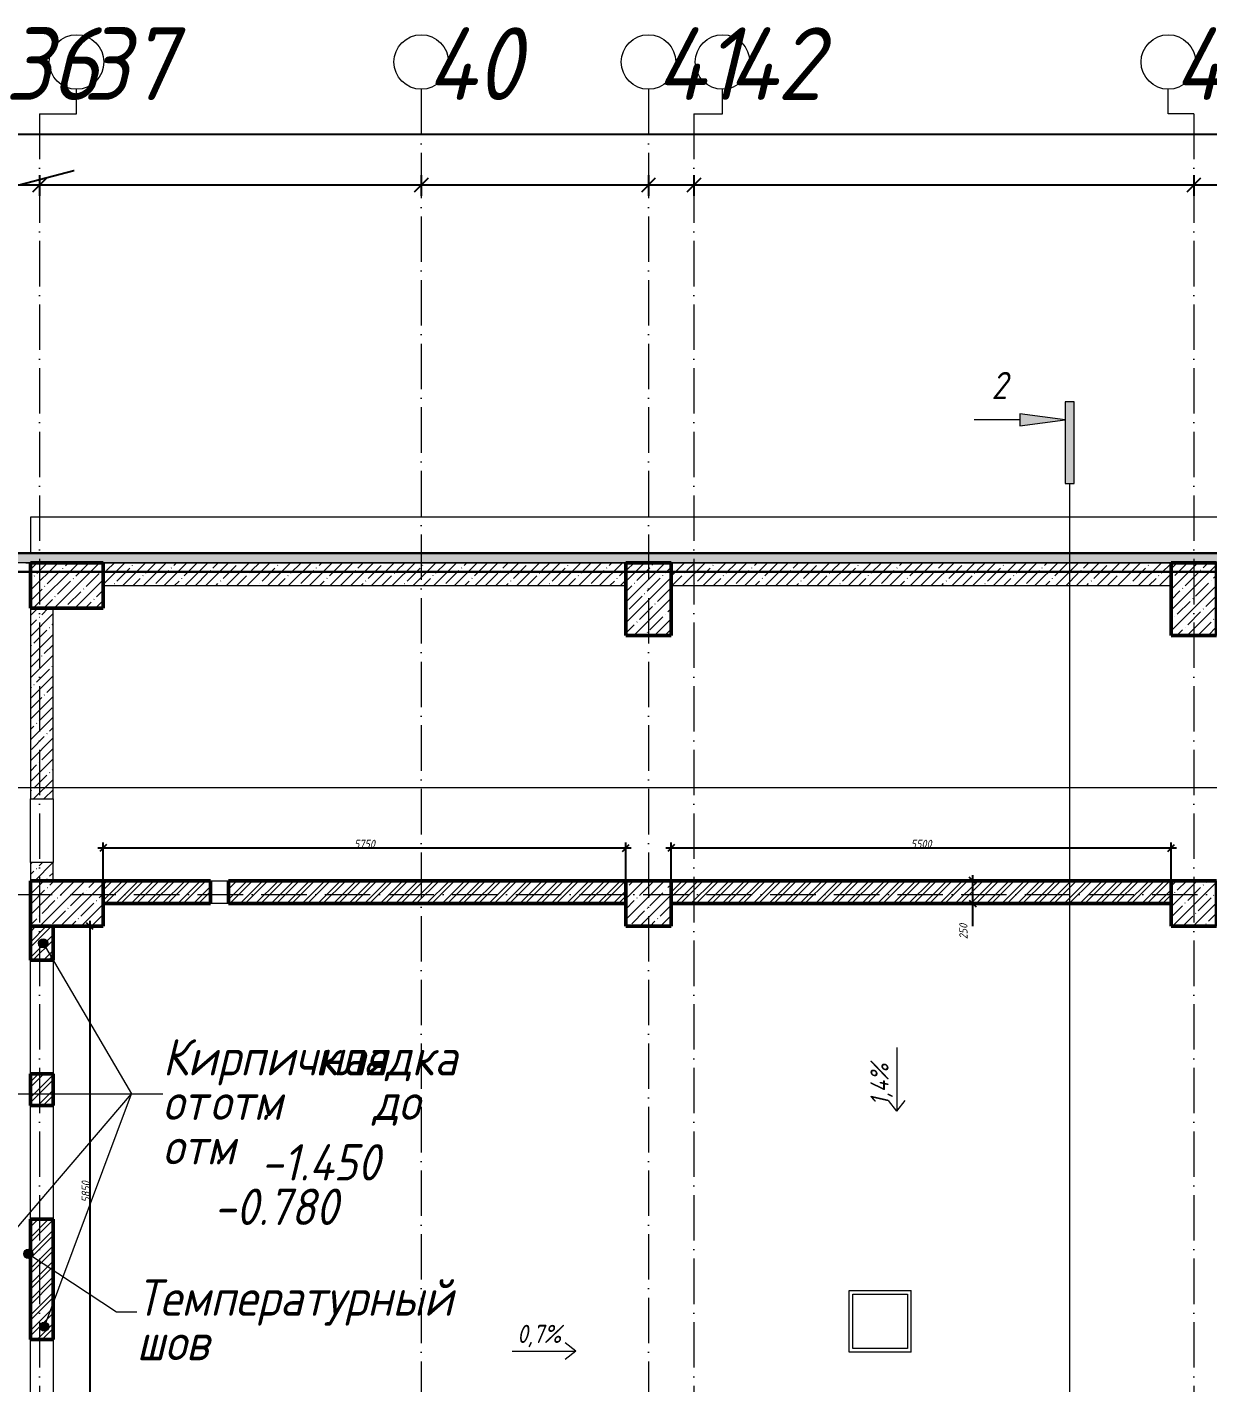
# Model space of a CAD drawing. Header units: millimetres. Extents: x -401725 to 250493, y 305116 to 802890.
# Drawn here: x -300588 to -287596, y 535670 to 550593 of the extents above; entities that cross this region are included whole.
import ezdxf

# ---------------------------------------------------------------- set-up
doc = ezdxf.new("R2010")
doc.units = ezdxf.units.MM
doc.linetypes.add('50_200_ШТРИХ_1Т_ш5_п1_п1_', pattern=[700, 500, -100, 0, -100])
for name, color, linetype, lineweight in [('A-____-____-DIMS', 7, 'Continuous', 9), ('A-FLOR-____-OTLN', 7, 'Continuous', 9), ('A-WALL-____-MCUT', 7, 'Continuous', 13), ('A-WALL-____-MCUT-1', 7, 'Continuous', 9), ('A-WALL-____-MCUT-2', 7, 'Continuous', 50), ('A-WALL-____-MCUT-3', 7, 'Continuous', 9), ('A-WALL-____-OTLN', 7, 'Continuous', 9), ('A-WALL-____-PATT-1', 7, 'Continuous', 9), ('A-WALL-FNSH-MCUT-1', 7, 'Continuous', 9), ('G-____-____-DIMS', 7, 'Continuous', 9), ('G-____-____-SYMB', 7, 'Continuous', 9), ('G-____-____-TEXT', 7, 'Continuous', 9), ('S-COLS-____-MCUT', 7, 'Continuous', 50), ('S-COLS-____-OTLN', 7, 'Continuous', 9), ('S-GRID-____-IDEN', 7, 'Continuous', 9), ('S-GRID-____-OTLN', 7, 'Continuous', 9), ('S-GRID-____-OTLN-1', 7, '50_200_ШТРИХ_1Т_ш5_п1_п1_', 9), ('Текстовые примечания', 7, 'Continuous', 9)]:
    doc.layers.add(name, color=color, linetype=linetype, lineweight=lineweight)
for name, color, linetype, lineweight, true_color in [('A-WALL-____-OTLN-1', 7, 'Continuous', 9, 0x800000), ('A-WALL-____-PATT-2', 7, 'Continuous', 9, 0x787878), ('G-____-____-SYMB-1', 9, 'Continuous', 9, 0x808080)]:
    doc.layers.add(name, color=color, linetype=linetype, lineweight=lineweight, true_color=true_color)
doc.styles.add('ISOCPEUR_I', font='isocpeui.ttf', dxfattribs={"width": 0.9, "height": 2.5})
doc.styles.add('ISOCPEUR_I_1', font='isocpeui.ttf', dxfattribs={"width": 0.85, "height": 2.5})
doc.styles.add('ISOCPEUR_I_3', font='isocpeui.ttf', dxfattribs={"width": 0.85, "height": 2.2})
doc.styles.add('ISOCPEUR_I_7', font='isocpeui.ttf', dxfattribs={"width": 0.9, "height": 90})
doc.styles.add('ISOCPEUR_I_9', font='isocpeui.ttf', dxfattribs={"width": 0.9, "height": 250})
doc.dimstyles.new('ISO-1_8_0_9К_СРЕДНИЙ_Кладочные', dxfattribs={"dimscale": 304.8, "dimtxt": 89.638306, "dimasz": 0.246063, "dimexe": 0.19685, "dimexo": 0, "dimgap": 0, "dimtad": 1, "dimdec": 3, "dimrnd": 0.001, "dimdsep": 46, "dimtxsty": 'ISOCPEUR_I_7', "dimblk1": 'OBLIQUE', "dimblk2": 'OBLIQUE', "dimsah": 1, "dimcen": 0.09, "dimdle": 0.19685, "dimazin": 0, "dimtfac": 1, "dimtdec": 4, "dimtix": 1, "dimtmove": 2, "dimatfit": 3, "dimfxl": 1, "dimtvp": 1, "dimtolj": 1, "dimtzin": 0, "dimarcsym": 2})
doc.dimstyles.new('ISO-1_8_0_9К_СРЕДНИЙ_Кладочные_1', dxfattribs={"dimscale": 304.8, "dimtxt": 89.638306, "dimasz": 0.246063, "dimexe": 0.19685, "dimexo": 0, "dimgap": 0, "dimtad": 1, "dimdec": 3, "dimrnd": 0.001, "dimdsep": 46, "dimtxsty": 'ISOCPEUR_I_7', "dimblk1": 'OBLIQUE', "dimblk2": 'OBLIQUE', "dimsah": 1, "dimcen": 0.09, "dimdle": 0.19685, "dimazin": 0, "dimtfac": 1, "dimtdec": 4, "dimtix": 1, "dimtmove": 0, "dimatfit": 3, "dimfxl": 1, "dimtvp": 1, "dimtolj": 1, "dimtzin": 0, "dimarcsym": 2})
doc.dimstyles.new('ISO-2_5_0_9К_БОЛЬШОЙ_ОСИ', dxfattribs={"dimscale": 304.8, "dimtxt": 248.995294, "dimasz": 0.492126, "dimexe": 0.393701, "dimexo": 0, "dimgap": 0, "dimtad": 1, "dimdec": 0, "dimzin": 0, "dimdsep": 46, "dimtxsty": 'ISOCPEUR_I', "dimblk1": 'OBLIQUE', "dimblk2": 'OBLIQUE', "dimsah": 1, "dimcen": 0.09, "dimdle": 0.393701, "dimazin": 0, "dimtfac": 1, "dimtdec": 4, "dimtix": 1, "dimtmove": 0, "dimatfit": 3, "dimfxl": 1, "dimtvp": 1, "dimtolj": 1, "dimtzin": 0, "dimarcsym": 2})
doc.dimstyles.new('ISO-2_5_0_9К_БОЛЬШОЙ_ОСИ_1', dxfattribs={"dimscale": 304.8, "dimtxt": 248.995294, "dimasz": 0.492126, "dimexe": 0.393701, "dimexo": 0, "dimgap": 0, "dimtad": 1, "dimdec": 0, "dimzin": 0, "dimdsep": 46, "dimtxsty": 'ISOCPEUR_I', "dimblk1": 'OBLIQUE', "dimblk2": 'OBLIQUE', "dimsah": 1, "dimcen": 0.09, "dimdle": 0.393701, "dimazin": 0, "dimtfac": 1, "dimtdec": 4, "dimtix": 1, "dimtmove": 1, "dimatfit": 3, "dimfxl": 1, "dimtvp": 1, "dimtolj": 1, "dimtzin": 0, "dimarcsym": 2})
doc.dimstyles.new('ISO-2_5_0_9К_БОЛЬШОЙ_ОСИ_2', dxfattribs={"dimscale": 304.8, "dimtxt": 248.995294, "dimasz": 0.492126, "dimexe": 0.393701, "dimexo": 0, "dimgap": 0, "dimtad": 1, "dimdec": 0, "dimzin": 0, "dimdsep": 46, "dimtxsty": 'ISOCPEUR_I_9', "dimblk1": 'OBLIQUE', "dimblk2": 'OBLIQUE', "dimsah": 1, "dimcen": 0.09, "dimdle": 0.393701, "dimazin": 0, "dimtfac": 1, "dimtdec": 4, "dimtix": 1, "dimtmove": 2, "dimatfit": 3, "dimfxl": 1, "dimtvp": 1, "dimtolj": 1, "dimtzin": 0, "dimarcsym": 2})
pattern_1 = [(45, (-350751.34, 459015.94), (-114.04925, 114.04925), []), (45, (-350637.3, 459015.94), (-114.04925, 114.04925), [201.612, -40.322, 3.353, -36.97])]
pattern_2 = [(45, (-350751.34, 459015.94), (-85.53659, 85.53659), []), (45, (-350694.32, 459015.94), (-85.53659, 85.53659), [])]

# ---------------------------------------------------------------- blocks, each defined once
blk = doc.blocks.new('BSC_Колонна _Прямоугольная - 500х800-V3-АР1_Кладочный план подвала в осях 1-64_Ю-ЯЯ')
at = {"layer": 'S-COLS-____-OTLN'}
h = blk.add_hatch(dxfattribs=at)
h.set_pattern_fill('FP_7', color=256, style=0, pattern_type=2)
h.set_pattern_definition([(315, (-85431.04, 50600), (114.04925, 114.04925), []), (315, (-85431.04, 50485.95), (114.04925, 114.04925), [201.613, -40.323, 3.353, -36.97])])
h.paths.add_polyline_path([(-250, 400), (-250, -400), (250, -400), (250, 400)], flags=0)
at = {"layer": 'S-COLS-____-MCUT'}
for p, q in [((250, 400), (-250, 400)), ((-250, 400), (-250, -400)), ((250, -400), (250, 400)), ((-250, -400), (250, -400))]:
    blk.add_line(p, q, dxfattribs=at)
blk = doc.blocks.new('BSC_Колонна _Прямоугольная - 500х800-V81-АР1_Кладочный план подвала в осях 1-64_Ю-ЯЯ')
at = {"layer": 'S-COLS-____-OTLN'}
h = blk.add_hatch(dxfattribs=at)
h.set_pattern_fill('FP_96', color=256, style=0, pattern_type=2)
h.set_pattern_definition([(315, (-81931.04, 50600), (114.04925, 114.04925), []), (315, (-81931.04, 50485.95), (114.04925, 114.04925), [201.613, -40.323, 3.353, -36.97])])
h.paths.add_polyline_path([(-250, 400), (-250, -400), (250, -400), (250, 400)], flags=0)
at = {"layer": 'S-COLS-____-MCUT'}
for p, q in [((250, 400), (-250, 400)), ((-250, 400), (-250, -400)), ((250, -400), (250, 400)), ((-250, -400), (250, -400))]:
    blk.add_line(p, q, dxfattribs=at)
blk = doc.blocks.new('BSC_Колонна _Прямоугольная - 500х800-25984400-АР1_Кладочный план подвала в осях 1-64_Ю-ЯЯ')
at = {"layer": 'S-COLS-____-OTLN'}
h = blk.add_hatch(dxfattribs=at)
h.set_pattern_fill('FP_101', color=256, style=0, pattern_type=2)
h.set_pattern_definition([(225, (57000, 85281.04), (114.04925, -114.04925), []), (225, (56885.95, 85281.04), (114.04925, -114.04925), [201.613, -40.323, 3.353, -36.97])])
h.paths.add_polyline_path([(250, 400), (-250, 400), (-250, -400), (250, -400)], flags=0)
at = {"layer": 'S-COLS-____-MCUT'}
for p, q in [((250, 400), (-250, 400)), ((-250, 400), (-250, -400)), ((250, -400), (250, 400)), ((-250, -400), (250, -400))]:
    blk.add_line(p, q, dxfattribs=at)
blk = doc.blocks.new('BSC_Колонна _Прямоугольная - 500х800-V86-АР1_Кладочный план подвала в осях 1-64_Ю-ЯЯ')
at = {"layer": 'S-COLS-____-OTLN'}
h = blk.add_hatch(dxfattribs=at)
h.set_pattern_fill('FP_102', color=256, style=0, pattern_type=2)
h.set_pattern_definition([(225, (63000, 85281.04), (114.04925, -114.04925), []), (225, (62885.95, 85281.04), (114.04925, -114.04925), [201.613, -40.323, 3.353, -36.97])])
h.paths.add_polyline_path([(250, 400), (-250, 400), (-250, -400), (250, -400)], flags=0)
at = {"layer": 'S-COLS-____-MCUT'}
for p, q in [((250, 400), (-250, 400)), ((-250, 400), (-250, -400)), ((250, -400), (250, 400)), ((-250, -400), (250, -400))]:
    blk.add_line(p, q, dxfattribs=at)
blk = doc.blocks.new('BSC_Колонна _Прямоугольная - 500х500-V158-АР1_Кладочный план подвала в осях 1-64_Ю-ЯЯ')
at = {"layer": 'S-COLS-____-OTLN'}
h = blk.add_hatch(dxfattribs=at)
h.set_pattern_fill('FP_175', color=256, style=0, pattern_type=2)
h.set_pattern_definition([(45, (-63000, -81931.04), (-114.04925, 114.04925), []), (45, (-62885.95, -81931.04), (-114.04925, 114.04925), [201.613, -40.323, 3.353, -36.97])])
h.paths.add_polyline_path([(-250, -250), (250, -250), (250, 250), (-250, 250)], flags=0)
at = {"layer": 'S-COLS-____-MCUT'}
for p, q in [((250, 250), (-250, 250)), ((-250, 250), (-250, -250)), ((250, -250), (250, 250)), ((-250, -250), (250, -250))]:
    blk.add_line(p, q, dxfattribs=at)
blk = doc.blocks.new('BSC_Колонна _Прямоугольная - 500х500-V159-АР1_Кладочный план подвала в осях 1-64_Ю-ЯЯ')
at = {"layer": 'S-COLS-____-OTLN'}
h = blk.add_hatch(dxfattribs=at)
h.set_pattern_fill('FP_176', color=256, style=0, pattern_type=2)
h.set_pattern_definition([(45, (-57000, -81931.04), (-114.04925, 114.04925), []), (45, (-56885.95, -81931.04), (-114.04925, 114.04925), [201.613, -40.323, 3.353, -36.97])])
h.paths.add_polyline_path([(-250, -250), (250, -250), (250, 250), (-250, 250)], flags=0)
at = {"layer": 'S-COLS-____-MCUT'}
for p, q in [((250, 250), (-250, 250)), ((-250, 250), (-250, -250)), ((250, -250), (250, 250)), ((-250, -250), (250, -250))]:
    blk.add_line(p, q, dxfattribs=at)
blk = doc.blocks.new('Ось сетки - Круг_Ø6_00__ISO-2_5_0_9K_-25732049-АР1_Кладочный план подвала в осях 1-64_Ю-ЯЯ')
at = {"layer": 'S-GRID-____-IDEN'}
blk.add_circle((0, 0), 3, dxfattribs=at)
blk = doc.blocks.new('_Oblique')
at = {"color": 0, "linetype": 'ByBlock', "lineweight": -2}
blk.add_line((-0.5, -0.5), (0.5, 0.5), dxfattribs=at)
blk = doc.blocks.new('*D8520')
at = {"layer": 'A-____-____-DIMS', "color": 0, "lineweight": -2, "transparency": 16777216}
for p, q in [((-300676, 548856), (-300075, 549016)), ((-300075, 549016), (-300070, 549016)), ((-300901, 548962), (-300901, 548736)), ((-300451, 548962), (-300451, 548736)), ((-301021, 548856), (-300331, 548856))]:
    blk.add_line(p, q, dxfattribs=at)
at = {"layer": 'Defpoints', "color": 0, "transparency": 16777216}
for p in [(-300901, 548962), (-300451, 548962), (-300451, 548856)]:
    blk.add_point(p, dxfattribs=at)
at = {"layer": 'A-____-____-DIMS', "color": 0, "lineweight": -2, "transparency": 16777216, "xscale": 150, "yscale": 150, "zscale": 150, "rotation": 180}
blk.add_blockref('_Oblique', (-300901, 548856), dxfattribs=at)
at = {"layer": 'A-____-____-DIMS', "color": 0, "lineweight": -2, "transparency": 16777216, "xscale": 150, "yscale": 150, "zscale": 150}
blk.add_blockref('_Oblique', (-300451, 548856), dxfattribs=at)
at = {"layer": 'A-____-____-DIMS', "color": 0, "transparency": 16777216, "insert": (-300075, 549020), "char_height": 2.5, "width": 591.84, "attachment_point": 1, "line_spacing_factor": 1.149209, "style": 'ISOCPEUR_I'}
blk.add_mtext('\\A1;450', dxfattribs=at)
blk = doc.blocks.new('*D8521')
at = {"layer": 'A-____-____-DIMS', "color": 0, "lineweight": -2, "transparency": 16777216}
for p, q in [((-300451, 548962), (-300451, 548736)), ((-296251, 548962), (-296251, 548736)), ((-300571, 548856), (-296131, 548856))]:
    blk.add_line(p, q, dxfattribs=at)
at = {"layer": 'Defpoints', "color": 0, "transparency": 16777216}
for p in [(-300451, 548962), (-296251, 548962), (-296251, 548856)]:
    blk.add_point(p, dxfattribs=at)
at = {"layer": 'A-____-____-DIMS', "color": 0, "lineweight": -2, "transparency": 16777216, "xscale": 150, "yscale": 150, "zscale": 150, "rotation": 180}
blk.add_blockref('_Oblique', (-300451, 548856), dxfattribs=at)
at = {"layer": 'A-____-____-DIMS', "color": 0, "lineweight": -2, "transparency": 16777216, "xscale": 150, "yscale": 150, "zscale": 150}
blk.add_blockref('_Oblique', (-296251, 548856), dxfattribs=at)
at = {"layer": 'A-____-____-DIMS', "color": 0, "transparency": 16777216, "insert": (-298351, 548858), "char_height": 2.5, "width": 781.46, "attachment_point": 5, "style": 'ISOCPEUR_I'}
blk.add_mtext('\\A1;4200', dxfattribs=at)
blk = doc.blocks.new('*D8522')
at = {"layer": 'A-____-____-DIMS', "color": 0, "lineweight": -2, "transparency": 16777216}
for p, q in [((-296251, 548962), (-296251, 548736)), ((-293751, 548962), (-293751, 548736)), ((-296371, 548856), (-293631, 548856))]:
    blk.add_line(p, q, dxfattribs=at)
at = {"layer": 'Defpoints', "color": 0, "transparency": 16777216}
for p in [(-296251, 548962), (-293751, 548962), (-293751, 548856)]:
    blk.add_point(p, dxfattribs=at)
at = {"layer": 'A-____-____-DIMS', "color": 0, "lineweight": -2, "transparency": 16777216, "xscale": 150, "yscale": 150, "zscale": 150, "rotation": 180}
blk.add_blockref('_Oblique', (-296251, 548856), dxfattribs=at)
at = {"layer": 'A-____-____-DIMS', "color": 0, "lineweight": -2, "transparency": 16777216, "xscale": 150, "yscale": 150, "zscale": 150}
blk.add_blockref('_Oblique', (-293751, 548856), dxfattribs=at)
at = {"layer": 'A-____-____-DIMS', "color": 0, "transparency": 16777216, "insert": (-295001, 548858), "char_height": 2.5, "width": 758.48, "attachment_point": 5, "style": 'ISOCPEUR_I'}
blk.add_mtext('\\A1;2500', dxfattribs=at)
blk = doc.blocks.new('*D8523')
at = {"layer": 'A-____-____-DIMS', "color": 0, "lineweight": -2, "transparency": 16777216}
for p, q in [((-293751, 548962), (-293751, 548736)), ((-293251, 548962), (-293251, 548736)), ((-293871, 548856), (-293131, 548856))]:
    blk.add_line(p, q, dxfattribs=at)
at = {"layer": 'Defpoints', "color": 0, "transparency": 16777216}
for p in [(-293751, 548962), (-293251, 548962), (-293251, 548856)]:
    blk.add_point(p, dxfattribs=at)
at = {"layer": 'A-____-____-DIMS', "color": 0, "lineweight": -2, "transparency": 16777216, "xscale": 150, "yscale": 150, "zscale": 150, "rotation": 180}
blk.add_blockref('_Oblique', (-293751, 548856), dxfattribs=at)
at = {"layer": 'A-____-____-DIMS', "color": 0, "lineweight": -2, "transparency": 16777216, "xscale": 150, "yscale": 150, "zscale": 150}
blk.add_blockref('_Oblique', (-293251, 548856), dxfattribs=at)
at = {"layer": 'A-____-____-DIMS', "color": 0, "transparency": 16777216, "insert": (-293501, 548858), "char_height": 2.5, "width": 568.86, "attachment_point": 5, "style": 'ISOCPEUR_I'}
blk.add_mtext('\\A1;500', dxfattribs=at)
blk = doc.blocks.new('*D8524')
at = {"layer": 'A-____-____-DIMS', "color": 0, "lineweight": -2, "transparency": 16777216}
for p, q in [((-293251, 548962), (-293251, 548736)), ((-287751, 548962), (-287751, 548736)), ((-293371, 548856), (-287631, 548856))]:
    blk.add_line(p, q, dxfattribs=at)
at = {"layer": 'Defpoints', "color": 0, "transparency": 16777216}
for p in [(-293251, 548962), (-287751, 548962), (-287751, 548856)]:
    blk.add_point(p, dxfattribs=at)
at = {"layer": 'A-____-____-DIMS', "color": 0, "lineweight": -2, "transparency": 16777216, "xscale": 150, "yscale": 150, "zscale": 150, "rotation": 180}
blk.add_blockref('_Oblique', (-293251, 548856), dxfattribs=at)
at = {"layer": 'A-____-____-DIMS', "color": 0, "lineweight": -2, "transparency": 16777216, "xscale": 150, "yscale": 150, "zscale": 150}
blk.add_blockref('_Oblique', (-287751, 548856), dxfattribs=at)
at = {"layer": 'A-____-____-DIMS', "color": 0, "transparency": 16777216, "insert": (-290501, 548858), "char_height": 2.5, "width": 758.48, "attachment_point": 5, "style": 'ISOCPEUR_I'}
blk.add_mtext('\\A1;5500', dxfattribs=at)
blk = doc.blocks.new('*D8525')
at = {"layer": 'A-____-____-DIMS', "color": 0, "lineweight": -2, "transparency": 16777216}
for p, q in [((-287751, 548962), (-287751, 548736)), ((-287251, 548962), (-287251, 548736)), ((-287871, 548856), (-287131, 548856))]:
    blk.add_line(p, q, dxfattribs=at)
at = {"layer": 'Defpoints', "color": 0, "transparency": 16777216}
for p in [(-287751, 548962), (-287251, 548962), (-287251, 548856)]:
    blk.add_point(p, dxfattribs=at)
at = {"layer": 'A-____-____-DIMS', "color": 0, "lineweight": -2, "transparency": 16777216, "xscale": 150, "yscale": 150, "zscale": 150, "rotation": 180}
blk.add_blockref('_Oblique', (-287751, 548856), dxfattribs=at)
at = {"layer": 'A-____-____-DIMS', "color": 0, "lineweight": -2, "transparency": 16777216, "xscale": 150, "yscale": 150, "zscale": 150}
blk.add_blockref('_Oblique', (-287251, 548856), dxfattribs=at)
at = {"layer": 'A-____-____-DIMS', "color": 0, "transparency": 16777216, "insert": (-287501, 548858), "char_height": 2.5, "width": 568.86, "attachment_point": 5, "style": 'ISOCPEUR_I'}
blk.add_mtext('\\A1;500', dxfattribs=at)
blk = doc.blocks.new('*D8396')
at = {"layer": 'A-____-____-DIMS', "color": 0, "lineweight": -2, "transparency": 16777216}
for p, q in [((-353101, 549515), (-353101, 549289)), ((-249601, 549515), (-249601, 549289)), ((-353221, 549409), (-301868, 549409)), ((-249481, 549409), (-300989, 549409))]:
    blk.add_line(p, q, dxfattribs=at)
at = {"layer": 'Defpoints', "color": 0, "transparency": 16777216}
for p in [(-353101, 549515), (-249601, 549515), (-249601, 549409)]:
    blk.add_point(p, dxfattribs=at)
at = {"layer": 'A-____-____-DIMS', "color": 0, "lineweight": -2, "transparency": 16777216, "xscale": 150, "yscale": 150, "zscale": 150, "rotation": 180}
blk.add_blockref('_Oblique', (-353101, 549409), dxfattribs=at)
at = {"layer": 'A-____-____-DIMS', "color": 0, "lineweight": -2, "transparency": 16777216, "xscale": 150, "yscale": 150, "zscale": 150}
blk.add_blockref('_Oblique', (-249601, 549409), dxfattribs=at)
at = {"layer": 'A-____-____-DIMS', "color": 0, "transparency": 16777216, "insert": (-301969, 549735), "char_height": 250, "width": 1080.26, "attachment_point": 1, "line_spacing_factor": 1.149209, "style": 'ISOCPEUR_I_9'}
blk.add_mtext('\\A1;103500', dxfattribs=at)
blk = doc.blocks.new('Разрез - Заголовок разреза-10218885-АР1_Кладочный план подвала в осях 1-64_Ю-ЯЯ')
at = {"layer": 'G-____-____-SYMB'}
for points in [[(0, 0.5), (0, -0.5), (-9, -0.5), (-9, 0.5)], [(-6.34, -5.5), (-7.66, -5.5), (-7, -0.5)]]:
    blk.add_hatch(color=256, dxfattribs=at).paths.add_polyline_path(points, flags=0)
for p, q in [((0, 0.5), (-9, 0.5)), ((-9, 0.5), (-9, -0.5)), ((0, -0.5), (0, 0.5)), ((-9, -0.5), (0, -0.5)), ((-7, -0.5), (-7.66, -5.5)), ((-6.34, -5.5), (-7, -0.5)), ((-7.66, -5.5), (-6.34, -5.5)), ((-7, -5.5), (-7, -10.5))]:
    blk.add_line(p, q, dxfattribs=at)
blk = doc.blocks.new('*D8348')
at = {"layer": 'A-____-____-DIMS', "color": 0, "lineweight": -2, "transparency": 16777216}
for p, q in [((-299811, 541558), (-293941, 541558)), ((-299751, 541197), (-299751, 541618)), ((-294001, 541197), (-294001, 541618))]:
    blk.add_line(p, q, dxfattribs=at)
at = {"layer": 'Defpoints', "color": 0, "transparency": 16777216}
for p in [(-294001, 541558), (-299751, 541197), (-294001, 541197)]:
    blk.add_point(p, dxfattribs=at)
at = {"layer": 'A-____-____-DIMS', "color": 0, "lineweight": -2, "transparency": 16777216, "xscale": 75, "yscale": 75, "zscale": 75, "rotation": 180}
blk.add_blockref('_Oblique', (-299751, 541558), dxfattribs=at)
at = {"layer": 'A-____-____-DIMS', "color": 0, "lineweight": -2, "transparency": 16777216, "xscale": 75, "yscale": 75, "zscale": 75}
blk.add_blockref('_Oblique', (-294001, 541558), dxfattribs=at)
at = {"layer": 'A-____-____-DIMS', "color": 0, "transparency": 16777216, "insert": (-296876, 541603), "char_height": 90, "width": 546.1, "attachment_point": 5, "style": 'ISOCPEUR_I_7'}
blk.add_mtext('\\A1;5750', dxfattribs=at)
blk = doc.blocks.new('*D8349')
at = {"layer": 'A-____-____-DIMS', "color": 0, "lineweight": -2, "transparency": 16777216}
for p, q in [((-293561, 541558), (-287941, 541558)), ((-293501, 541197), (-293501, 541618)), ((-288001, 541197), (-288001, 541618))]:
    blk.add_line(p, q, dxfattribs=at)
at = {"layer": 'Defpoints', "color": 0, "transparency": 16777216}
for p in [(-288001, 541558), (-293501, 541197), (-288001, 541197)]:
    blk.add_point(p, dxfattribs=at)
at = {"layer": 'A-____-____-DIMS', "color": 0, "lineweight": -2, "transparency": 16777216, "xscale": 75, "yscale": 75, "zscale": 75, "rotation": 180}
blk.add_blockref('_Oblique', (-293501, 541558), dxfattribs=at)
at = {"layer": 'A-____-____-DIMS', "color": 0, "lineweight": -2, "transparency": 16777216, "xscale": 75, "yscale": 75, "zscale": 75}
blk.add_blockref('_Oblique', (-288001, 541558), dxfattribs=at)
at = {"layer": 'A-____-____-DIMS', "color": 0, "transparency": 16777216, "insert": (-290751, 541603), "char_height": 90, "width": 546.1, "attachment_point": 5, "style": 'ISOCPEUR_I_7'}
blk.add_mtext('\\A1;5500', dxfattribs=at)
blk = doc.blocks.new('*D8360')
at = {"layer": 'A-____-____-DIMS', "color": 0, "lineweight": -2, "transparency": 16777216}
for p, q in [((-290185, 541257), (-290185, 540947)), ((-290050, 541197), (-290245, 541197)), ((-290050, 540947), (-290245, 540947)), ((-290185, 540947), (-290185, 540698))]:
    blk.add_line(p, q, dxfattribs=at)
at = {"layer": 'Defpoints', "color": 0, "transparency": 16777216}
for p in [(-290050, 541197), (-290185, 540947), (-290050, 540947)]:
    blk.add_point(p, dxfattribs=at)
at = {"layer": 'A-____-____-DIMS', "color": 0, "lineweight": -2, "transparency": 16777216, "xscale": 75, "yscale": 75, "zscale": 75}
for p, rotation in [((-290185, 541197), 90), ((-290185, 540947), 270)]:
    blk.add_blockref('_Oblique', p, dxfattribs=dict(at, rotation=rotation))
at = {"layer": 'A-____-____-DIMS', "color": 0, "transparency": 16777216, "insert": (-290331, 540553), "char_height": 90, "width": 409.58, "attachment_point": 1, "rotation": 90, "line_spacing_factor": 1.149209, "style": 'ISOCPEUR_I_7'}
blk.add_mtext('\\A1;250', dxfattribs=at)
blk = doc.blocks.new('*D8415')
at = {"layer": 'A-____-____-DIMS', "color": 0, "lineweight": -2, "transparency": 16777216}
for p, q in [((-300301, 540697), (-299838, 540697)), ((-299898, 540757), (-299898, 534787)), ((-299791, 534847), (-299958, 534847))]:
    blk.add_line(p, q, dxfattribs=at)
at = {"layer": 'Defpoints', "color": 0, "transparency": 16777216}
for p in [(-300301, 540697), (-299898, 534847), (-299791, 534847)]:
    blk.add_point(p, dxfattribs=at)
at = {"layer": 'A-____-____-DIMS', "color": 0, "lineweight": -2, "transparency": 16777216, "xscale": 75, "yscale": 75, "zscale": 75}
for p, rotation in [((-299898, 540697), 90), ((-299898, 534847), 270)]:
    blk.add_blockref('_Oblique', p, dxfattribs=dict(at, rotation=rotation))
at = {"layer": 'A-____-____-DIMS', "color": 0, "transparency": 16777216, "insert": (-299943, 537772), "char_height": 90, "width": 546.1, "attachment_point": 5, "rotation": 90, "style": 'ISOCPEUR_I_7'}
blk.add_mtext('\\A1;5850', dxfattribs=at)

msp = doc.modelspace()

# ---------------------------------------------------------------- hatches: boundary and pattern name
at = {"layer": 'A-WALL-____-PATT-1'}
h = msp.add_hatch(dxfattribs=at)
h.set_pattern_fill('FP_54', color=256, style=0, pattern_type=2)
h.set_pattern_definition([(0, (-350751.34, 459015.94), (120.967, 69.841), [80.645, -161.29]), (120, (-350751.34, 459015.94), (-120.96808, 69.84086), [80.645, -161.29]), (60, (-350751.34, 459015.94), (-8e-05, 139.68186), [0, -161.29, 80.645, 0])])
h.paths.add_polyline_path([(-249499.3432, 544698.983), (-249499.3432, 544798.983), (-324701.3432, 544798.983), (-324701.3432, 544698.983), (-249501.3432, 544698.983)], flags=0)
h.paths.add_polyline_path([(-326301.3432, 544698.983), (-326301.3432, 544798.983), (-353203.3432, 544798.983), (-353203.3432, 544698.983), (-329555.828, 544698.983)], flags=0)
h = msp.add_hatch(dxfattribs=at)
h.set_pattern_fill('FP_1', color=256, style=0, pattern_type=2)
h.set_pattern_definition(pattern_1)
h.paths.add_polyline_path([(-299751.3432, 544446.983), (-294001.3432, 544446.983), (-294001.3432, 544696.983), (-299751.3432, 544696.983)], flags=0)
h = msp.add_hatch(dxfattribs=at)
h.set_pattern_fill('FP_1', color=256, style=0, pattern_type=2)
h.set_pattern_definition(pattern_1)
h.paths.add_polyline_path([(-288001.3432, 544446.983), (-288001.3432, 544696.983), (-293501.3432, 544696.983), (-293501.3432, 544446.983)], flags=0)
h = msp.add_hatch(dxfattribs=at)
h.set_pattern_fill('FP_1', color=256, style=0, pattern_type=2)
h.set_pattern_definition(pattern_1)
h.paths.add_polyline_path([(-300301.3432, 541196.983), (-300301.3432, 541396.983), (-300551.3432, 541396.983), (-300551.3432, 541196.983)], flags=0)
h.paths.add_polyline_path([(-300551.3432, 542096.983), (-300301.3432, 542096.983), (-300301.3432, 544196.983), (-300551.3432, 544196.983)], flags=0)
at = {"layer": 'A-WALL-____-PATT-2'}
h = msp.add_hatch(dxfattribs=at)
h.set_pattern_fill('FP_53', color=256, style=0, pattern_type=2)
h.set_pattern_definition(pattern_2)
h.paths.add_polyline_path([(-297741.4248, 540946.983), (-294001.3432, 540946.983), (-294001.3432, 541196.983), (-298371.3432, 541196.983), (-298371.3432, 540946.983)], flags=0)
h.paths.add_polyline_path([(-298571.3432, 540946.983), (-298571.3432, 541196.983), (-299751.3432, 541196.983), (-299751.3432, 540946.983)], flags=0)
h = msp.add_hatch(dxfattribs=at)
h.set_pattern_fill('FP_53', color=256, style=0, pattern_type=2)
h.set_pattern_definition(pattern_2)
h.paths.add_polyline_path([(-288001.3432, 540946.983), (-288001.3432, 541196.983), (-293501.3432, 541196.983), (-293501.3432, 540946.983)], flags=0)
h = msp.add_hatch(dxfattribs=at)
h.set_pattern_fill('FP_53', color=256, style=0, pattern_type=2)
h.set_pattern_definition(pattern_2)
h.paths.add_polyline_path([(-300301.3432, 536146.983), (-300301.3432, 537471.983), (-300551.3432, 537471.983), (-300551.3432, 536146.983)], flags=0)
h.paths.add_polyline_path([(-300551.3432, 538721.983), (-300301.3432, 538721.983), (-300301.3432, 539071.983), (-300551.3432, 539071.983), (-300551.3432, 538842.9958)], flags=0)
h.paths.add_polyline_path([(-300551.3432, 540321.983), (-300301.3432, 540321.983), (-300301.3432, 540696.983), (-300551.3432, 540696.983)], flags=0)
at = {"layer": 'G-____-____-TEXT'}
h = msp.add_hatch(color=256, dxfattribs=at)
edge = h.paths.add_edge_path(flags=0)
edge.add_arc((-300411.1784, 540508.8992), 50, 0, 360)
h = msp.add_hatch(color=256, dxfattribs=at)
edge = h.paths.add_edge_path(flags=0)
edge.add_arc((-300574.4165, 537090.2057), 50, 0, 360)
h = msp.add_hatch(color=256, dxfattribs=at)
edge = h.paths.add_edge_path(flags=0)
edge.add_arc((-300397.5548, 536289.5896), 50, 0, 360)

# ---------------------------------------------------------------- linework, layer by layer
at = {"layer": 'A-FLOR-____-OTLN'}
for p, q in [((-276051.3432, 545196.983), (-300551.3432, 545196.983)), ((-300551.3432, 545196.983), (-300551.3432, 544806.983)), ((-291541.3432, 536686.983), (-290861.3432, 536686.983)), ((-291541.3432, 536006.983), (-291541.3432, 536686.983)), ((-291501.3432, 536046.983), (-291501.3432, 536646.983)), ((-291501.3432, 536646.983), (-290901.3432, 536646.983)), ((-290901.3432, 536646.983), (-290901.3432, 536046.983)), ((-290861.3432, 536006.983), (-290861.3432, 536686.983)), ((-290901.3432, 536046.983), (-291501.3432, 536046.983)), ((-290861.3432, 536006.983), (-291541.3432, 536006.983))]:
    msp.add_line(p, q, dxfattribs=at)
at = {"layer": 'A-WALL-____-MCUT'}
for p, q in [((-249391.3432, 544806.983), (-324701.3432, 544806.983)), ((-324701.3432, 544798.983), (-249399.3432, 544798.983))]:
    msp.add_line(p, q, dxfattribs=at)
at = {"layer": 'A-WALL-____-MCUT-1'}
for p, q in [((-294001.3432, 544696.983), (-299751.3432, 544696.983)), ((-293501.3432, 544696.983), (-288001.3432, 544696.983)), ((-288001.3432, 544696.983), (-293501.3432, 544696.983)), ((-299751.3432, 544446.983), (-294001.3432, 544446.983)), ((-293501.3432, 544446.983), (-288001.3432, 544446.983)), ((-300551.3432, 544196.983), (-300551.3432, 542096.983)), ((-300301.3432, 542096.983), (-300301.3432, 544196.983)), ((-300551.3432, 542096.983), (-300301.3432, 542096.983)), ((-300301.3432, 541396.983), (-300551.3432, 541396.983)), ((-300551.3432, 541396.983), (-300551.3432, 541196.983)), ((-300301.3432, 541196.983), (-300301.3432, 541396.983))]:
    msp.add_line(p, q, dxfattribs=at)
at = {"layer": 'A-WALL-____-MCUT-2'}
for p, q in [((-298571.3432, 541196.983), (-299751.3432, 541196.983)), ((-298571.3432, 540946.983), (-298571.3432, 541196.983)), ((-294001.3432, 541196.983), (-298371.3432, 541196.983)), ((-298371.3432, 541196.983), (-298371.3432, 540946.983)), ((-288001.3432, 541196.983), (-293501.3432, 541196.983)), ((-299751.3432, 540946.983), (-298571.3432, 540946.983)), ((-298371.3432, 540946.983), (-294001.3432, 540946.983)), ((-293501.3432, 540946.983), (-288001.3432, 540946.983)), ((-300551.3432, 540696.983), (-300551.3432, 540321.983)), ((-300301.3432, 540321.983), (-300301.3432, 540696.983)), ((-300551.3432, 540321.983), (-300301.3432, 540321.983)), ((-300551.3432, 539071.983), (-300551.3432, 538721.983)), ((-300301.3432, 539071.983), (-300551.3432, 539071.983)), ((-300301.3432, 538721.983), (-300301.3432, 539071.983)), ((-300551.3432, 538721.983), (-300301.3432, 538721.983)), ((-300551.3432, 537471.983), (-300551.3432, 536146.983)), ((-300301.3432, 537471.983), (-300551.3432, 537471.983)), ((-300301.3432, 536146.983), (-300301.3432, 537471.983)), ((-300551.3432, 536146.983), (-300301.3432, 536146.983))]:
    msp.add_line(p, q, dxfattribs=at)
at = {"layer": 'A-WALL-____-MCUT-3'}
msp.add_line((-324701.3432, 544698.983), (-249499.3432, 544698.983), dxfattribs=at)
at = {"layer": 'A-WALL-____-OTLN'}
for p, q in [((-300551.3432, 541396.983), (-300551.3432, 542096.983)), ((-300301.3432, 542096.983), (-300301.3432, 541396.983)), ((-300551.3432, 539071.983), (-300551.3432, 540321.983)), ((-300301.3432, 540321.983), (-300301.3432, 539071.983)), ((-300551.3432, 537471.983), (-300551.3432, 538721.983)), ((-300301.3432, 538721.983), (-300301.3432, 537471.983)), ((-300551.3432, 534846.983), (-300551.3432, 536146.983)), ((-300301.3432, 536146.983), (-300301.3432, 534846.983))]:
    msp.add_line(p, q, dxfattribs=at)
at = {"layer": 'A-WALL-____-OTLN-1'}
for p, q in [((-298571.3432, 541196.983), (-298371.3432, 541196.983)), ((-298371.3432, 540946.983), (-298571.3432, 540946.983))]:
    msp.add_line(p, q, dxfattribs=at)
at = {"layer": 'A-WALL-FNSH-MCUT-1'}
for p, q in [((-300601.3432, 544696.983), (-300551.3432, 544696.983)), ((-299751.3432, 544696.983), (-294001.3432, 544696.983))]:
    msp.add_line(p, q, dxfattribs=at)
at = {"layer": 'G-____-____-DIMS'}
for p, q in [((-291018.2702, 539359.604), (-291018.2702, 538659.604)), ((-291018.2702, 538659.604), (-291110.3495, 538779.604)), ((-291018.2702, 538659.604), (-290926.191, 538779.604)), ((-294549.3582, 536018.0064), (-294669.3582, 536110.0856)), ((-295249.3582, 536018.0064), (-294549.3582, 536018.0064)), ((-294549.3582, 536018.0064), (-294669.3582, 535925.9271))]:
    msp.add_line(p, q, dxfattribs=at)
at = {"layer": 'G-____-____-SYMB-1'}
for p, q in [((-289117.0345, 545569.5491), (-289117.0345, 511433.1929)), ((-355613.4461, 542224.9935), (-246620.9926, 542224.9935))]:
    msp.add_line(p, q, dxfattribs=at)
at = {"layer": 'G-____-____-TEXT'}
for p, q in [((-300411.1784, 540508.8992), (-299439.1014, 538853.0958)), ((-300722.4502, 537345.7973), (-299439.1014, 538853.0958)), ((-300688.726, 538853.0958), (-299095.9669, 538853.0958)), ((-300397.5548, 536289.5896), (-299439.1014, 538853.0958)), ((-299439.1014, 538853.0958), (-299095.9669, 538853.0958)), ((-299439.1014, 538853.0958), (-299095.9669, 538853.0958)), ((-299439.1014, 538853.0958), (-299095.9669, 538853.0958)), ((-300574.4165, 537090.2057), (-299602.9875, 536453.2484)), ((-299602.9875, 536453.2484), (-299382.4481, 536453.2484))]:
    msp.add_line(p, q, dxfattribs=at)
for centre in [(-300411.1784, 540508.8992), (-300574.4165, 537090.2057), (-300397.5548, 536289.5896)]:
    msp.add_circle(centre, 50, dxfattribs=at)
at = {"layer": 'S-GRID-____-OTLN'}
for p, q in [((-300043.9879, 549639.3578), (-300043.9879, 549908.7924)), ((-292936.7117, 549639.3578), (-292936.7117, 549908.7924)), ((-288031.5097, 549639.3578), (-288031.5097, 549908.7924)), ((-300451.3432, 549639.3578), (-300043.9879, 549639.3578)), ((-293251.3432, 549639.3578), (-292936.7117, 549639.3578)), ((-287751.3432, 549639.3578), (-288031.5097, 549639.3578))]:
    msp.add_line(p, q, dxfattribs=at)
at = {"layer": 'S-GRID-____-OTLN-1'}
for p, q in [((-296251.3432, 549908.7924), (-296251.3432, 511907.5288)), ((-293751.3432, 549908.7924), (-293751.3432, 511907.5288)), ((-300451.3432, 549639.3578), (-300451.3432, 525691.4247)), ((-293251.3432, 549639.3578), (-293251.3432, 512071.8678)), ((-287751.3432, 549639.3578), (-287751.3432, 511907.5288)), ((-246676.9366, 544596.983), (-355420.1134, 544596.983)), ((-355420.1134, 541046.983), (-246676.9366, 541046.983))]:
    msp.add_line(p, q, dxfattribs=at)
at = {"layer": 'Текстовые примечания', "color": 1, "lineweight": 30}
msp.add_lwpolyline([(-19349.125, 544596.983), (-401724.6123, 544596.983)], dxfattribs=at)

# ---------------------------------------------------------------- block references
at = {"layer": 'G-____-____-SYMB', "xscale": 99.99999999999993, "yscale": 99.99999999999993, "zscale": 99.99999999999993, "rotation": 269.9999999999996}
msp.add_blockref('Разрез - Заголовок разреза-10218885-АР1_Кладочный план подвала в осях 1-64_Ю-ЯЯ', (-289117.0345, 545569.5491), dxfattribs=at)
at = {"layer": 'S-COLS-____-OTLN'}
for name, p, rotation in [('BSC_Колонна _Прямоугольная - 500х800-V3-АР1_Кладочный план подвала в осях 1-64_Ю-ЯЯ', (-300151.3432, 544446.983), 89.9999999999999), ('BSC_Колонна _Прямоугольная - 500х800-25984400-АР1_Кладочный план подвала в осях 1-64_Ю-ЯЯ', (-293751.3432, 544296.983), 180), ('BSC_Колонна _Прямоугольная - 500х800-V86-АР1_Кладочный план подвала в осях 1-64_Ю-ЯЯ', (-287751.3432, 544296.983), 180), ('BSC_Колонна _Прямоугольная - 500х800-V81-АР1_Кладочный план подвала в осях 1-64_Ю-ЯЯ', (-300151.3432, 540946.983), 89.9999999999999)]:
    msp.add_blockref(name, p, dxfattribs=dict(at, rotation=rotation))
for name, p in [('BSC_Колонна _Прямоугольная - 500х500-V159-АР1_Кладочный план подвала в осях 1-64_Ю-ЯЯ', (-293751.3432, 540946.983)), ('BSC_Колонна _Прямоугольная - 500х500-V158-АР1_Кладочный план подвала в осях 1-64_Ю-ЯЯ', (-287751.3432, 540946.983))]:
    msp.add_blockref(name, p, dxfattribs=at)
at = {"layer": 'S-GRID-____-IDEN', "xscale": 99.99999999999993, "yscale": 99.99999999999993, "zscale": 99.99999999999993, "rotation": 180}
for p in [(-300043.9879, 550208.7924), (-296251.3432, 550208.7924), (-293751.3432, 550208.7924), (-292936.7117, 550208.7924), (-288031.5097, 550208.7924)]:
    msp.add_blockref('Ось сетки - Круг_Ø6_00__ISO-2_5_0_9K_-25732049-АР1_Кладочный план подвала в осях 1-64_Ю-ЯЯ', p, dxfattribs=at)

# ---------------------------------------------------------------- texts
at = {"layer": 'G-____-____-DIMS', "insert": (-291309.5614, 538725.7587), "char_height": 200, "width": 681.228598, "attachment_point": 1, "rotation": 90, "line_spacing_factor": 1.149209, "style": 'ISOCPEUR_I_3'}
msp.add_mtext('1,4%', dxfattribs=at)
at = {"layer": 'G-____-____-DIMS', "insert": (-295194.1589, 536309.2975), "char_height": 200, "width": 707.521631, "attachment_point": 1, "line_spacing_factor": 1.149209, "style": 'ISOCPEUR_I_3'}
msp.add_mtext('0,7%', dxfattribs=at)
at = {"layer": 'G-____-____-SYMB', "insert": (-289977.6638, 546798.1385), "char_height": 300, "width": 256.54, "attachment_point": 1, "style": 'ISOCPEUR_I_1'}
msp.add_mtext('\\fISOCPEUR|b0|i1|c204|p34|;2', dxfattribs=at)
at = {"layer": 'G-____-____-TEXT', "char_height": 400, "attachment_point": 1, "style": 'ISOCPEUR_I'}
for s, insert, width in [('Кирпичная', (-299095.9669, 539453.95), 1861.518375), ('кладка', (-297417.1856, 539453.95), 1255.442625), ('от', (-299095.9669, 538964.4708), 454.556812), ('отм', (-298578.045, 538964.4708), 678.227625), ('до', (-296786.1544, 538964.4708), 404.0505), ('. -1.450 ', (-298018.4513, 538964.4708), 1493.543813), ('отм', (-299095.9669, 538474.9917), 678.227625), ('. -0.780', (-298536.3731, 538474.9917), 1356.45525), ('Температурный', (-299382.4481, 536809.1026), 2763.416813), ('шов', (-299382.4481, 536319.6234), 656.582063)]:
    msp.add_mtext(s, dxfattribs=dict(at, insert=insert, width=width))
at = {"layer": 'S-GRID-____-IDEN', "char_height": 800, "attachment_point": 1, "style": 'ISOCPEUR_I'}
for s, insert, width in [('36', (-300834.0498, 550589.9797), 404.0505), ('37', (-299976.6944, 550589.9797), 404.0505), ('40', (-296193.0498, 550589.9797), 425.696062), ('41', (-293669.1998, 550589.9797), 367.974562), ('42', (-292878.4183, 550589.9797), 425.696062), ('45', (-287973.2163, 550589.9797), 425.696062)]:
    msp.add_mtext(s, dxfattribs=dict(at, insert=insert, width=width))

# ---------------------------------------------------------------- dimensions: what is measured, and where the dimension line sits
at = {"layer": 'A-____-____-DIMS'}
for base, p1, p2, dimstyle, override, picture, middle in [((-249601.3432, 549408.6096), (-353101.3432, 549514.6756), (-249601.3432, 549514.6756), 'ISO-2_5_0_9К_БОЛЬШОЙ_ОСИ_2', {"dimtxt": 400, "dimpost": '<>', "dimfxl": 103500}, '*D8396', (-301428.493, 549568.5568)), ((-300451.3432, 548856.3903), (-300901.3432, 548962.4563), (-300451.3432, 548962.4563), 'ISO-2_5_0_9К_БОЛЬШОЙ_ОСИ_1', {"dimtxt": 400, "dimpost": '<>', "dimfxl": 450}, '*D8520', (-300075.2906, 549016.3375))]:
    dim = msp.add_linear_dim(base=base, p1=p1, p2=p2, dimstyle=dimstyle, override=override, dxfattribs=at)
    dim.commit()
    dim.dimension.update_dxf_attribs({"geometry": picture, "text_midpoint": middle, "dimtype": 160})
for base, p1, p2, dimstyle, override, picture, middle in [((-296251.3432, 548856.3903), (-300451.3432, 548962.4563), (-296251.3432, 548962.4563), 'ISO-2_5_0_9К_БОЛЬШОЙ_ОСИ', {"dimtxt": 400, "dimpost": '<>', "dimfxl": 4200}, '*D8521', (-298351.3432, 548857.6403)), ((-293751.3432, 548856.3903), (-296251.3432, 548962.4563), (-293751.3432, 548962.4563), 'ISO-2_5_0_9К_БОЛЬШОЙ_ОСИ', {"dimtxt": 400, "dimpost": '<>', "dimfxl": 2500}, '*D8522', (-295001.3432, 548857.6403)), ((-293251.3432, 548856.3903), (-293751.3432, 548962.4563), (-293251.3432, 548962.4563), 'ISO-2_5_0_9К_БОЛЬШОЙ_ОСИ', {"dimtxt": 400, "dimpost": '<>', "dimfxl": 500}, '*D8523', (-293501.3432, 548857.6403)), ((-287751.3432, 548856.3903), (-293251.3432, 548962.4563), (-287751.3432, 548962.4563), 'ISO-2_5_0_9К_БОЛЬШОЙ_ОСИ', {"dimtxt": 400, "dimpost": '<>', "dimfxl": 5500}, '*D8524', (-290501.3432, 548857.6403)), ((-287251.3432, 548856.3903), (-287751.3432, 548962.4563), (-287251.3432, 548962.4563), 'ISO-2_5_0_9К_БОЛЬШОЙ_ОСИ', {"dimtxt": 400, "dimpost": '<>', "dimfxl": 500}, '*D8525', (-287501.3432, 548857.6403)), ((-294001.3432, 541557.5046), (-299751.3432, 541196.983), (-294001.3432, 541196.983), 'ISO-1_8_0_9К_СРЕДНИЙ_Кладочные', {"dimtxt": 400, "dimpost": '<>', "dimfxl": 5750}, '*D8348', (-296876.3432, 541603.0841)), ((-288001.3432, 541557.5046), (-293501.3432, 541196.983), (-288001.3432, 541196.983), 'ISO-1_8_0_9К_СРЕДНИЙ_Кладочные', {"dimtxt": 400, "dimpost": '<>', "dimfxl": 5500}, '*D8349', (-290751.3432, 541602.5046))]:
    dim = msp.add_linear_dim(base=base, p1=p1, p2=p2, dimstyle=dimstyle, override=override, dxfattribs=at)
    dim.commit()
    dim.dimension.update_dxf_attribs({"geometry": picture, "text_midpoint": middle})
dim = msp.add_linear_dim(base=(-290185.2283, 540946.983), p1=(-290050.032, 541196.983), p2=(-290050.032, 540946.983), angle=90, dimstyle='ISO-1_8_0_9К_СРЕДНИЙ_Кладочные_1', override={"dimtxt": 400, "dimpost": '<>', "dimfxl": 250}, dxfattribs=at)
dim.commit()
dim.dimension.update_dxf_attribs({"geometry": '*D8360', "text_midpoint": (-290271.2601, 540698.2194), "dimtype": 160, "text_rotation": 90})
dim = msp.add_linear_dim(base=(-299897.5576, 534846.983), p1=(-300301.3432, 540696.983), p2=(-299791.4916, 534846.983), angle=90, dimstyle='ISO-1_8_0_9К_СРЕДНИЙ_Кладочные', override={"dimtxt": 400, "dimpost": '<>', "dimfxl": 5872.175809}, dxfattribs=at)
dim.commit()
dim.dimension.update_dxf_attribs({"geometry": '*D8415', "text_midpoint": (-299942.5576, 537771.983)})

doc.saveas('drawing.dxf')
